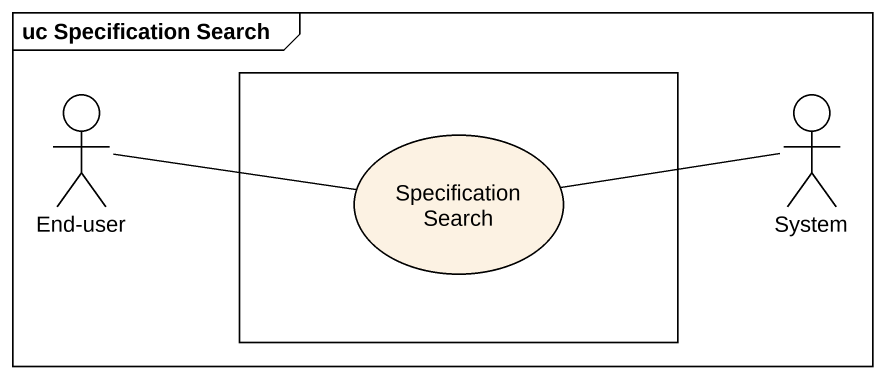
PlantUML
@startuml
mainframe uc Specification Search
actor "End-user" as End_user
rectangle " " as rectangle1 {
  usecase "Specification Search" as Specification_Search
}
actor System
End_user -right- Specification_Search
Specification_Search -right- System
@enduml
